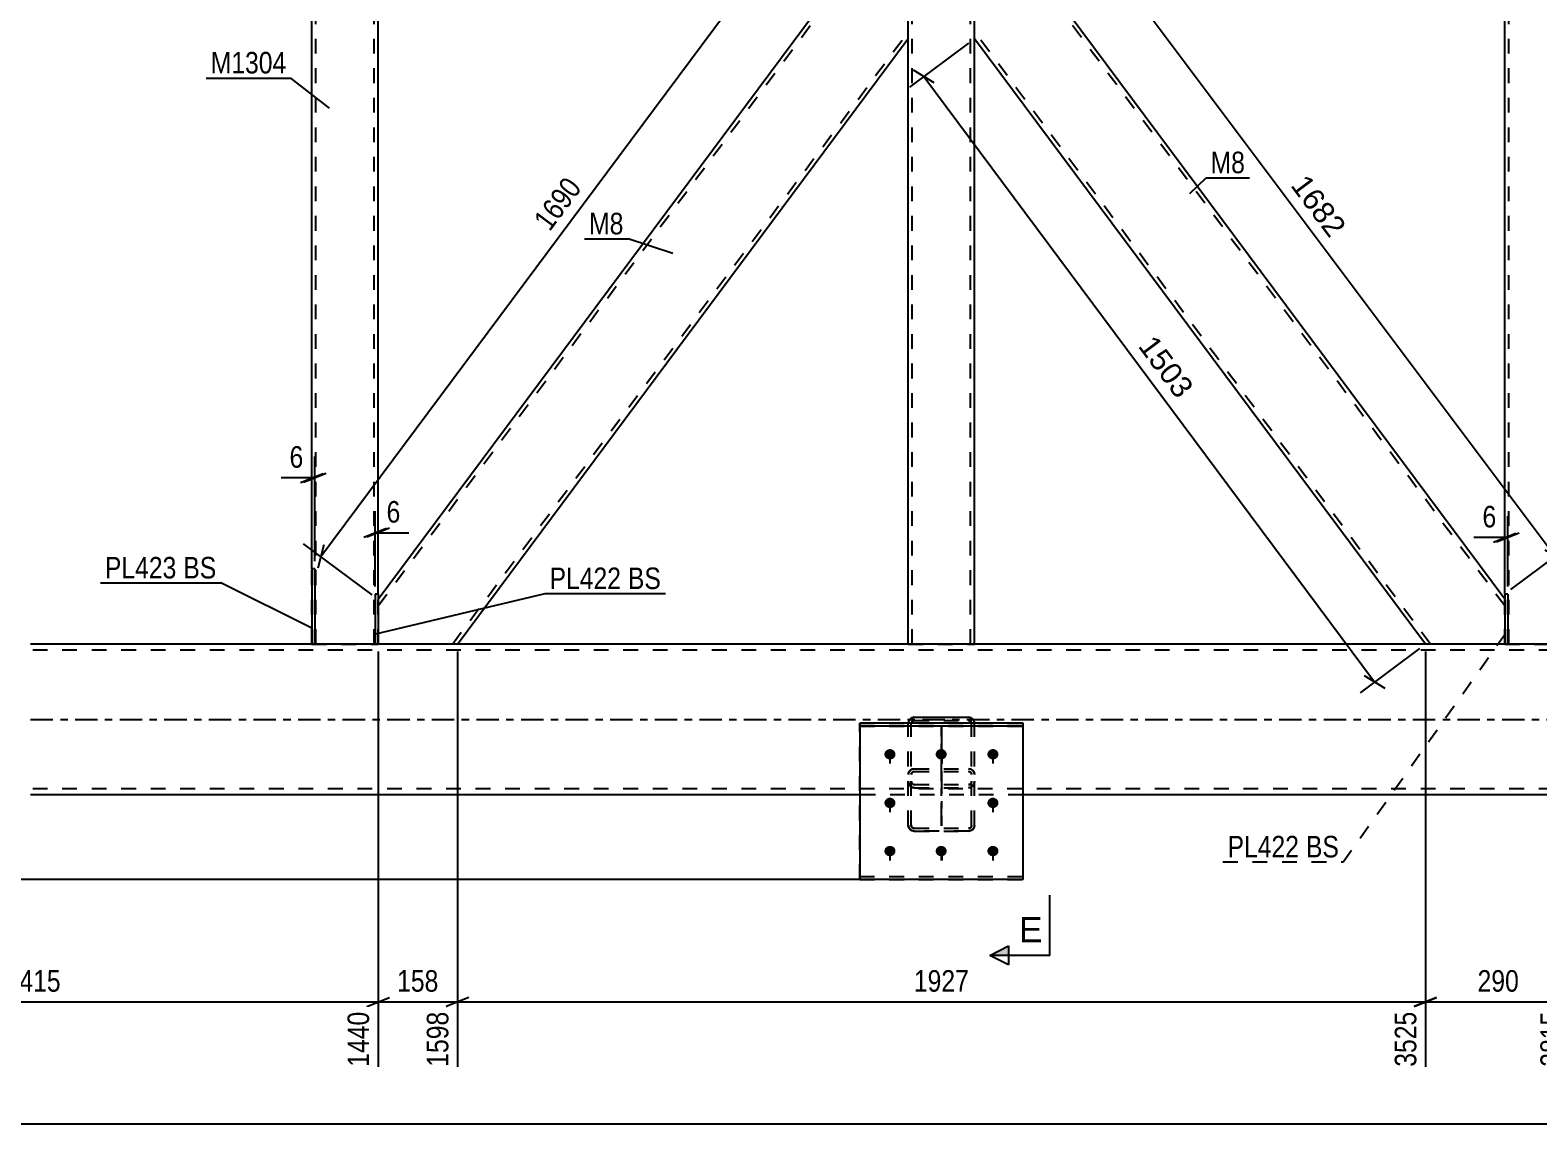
# Model space of a CAD drawing. Header units: millimetres. Extents: x -82 to 1107, y -634 to 207.
# Drawn here: x 45.4 to 245.5, y -266.4 to -121.2 of the extents above; entities that cross this region are included whole.
import ezdxf

# ---------------------------------------------------------------- set-up
doc = ezdxf.new("R2010")
doc.units = ezdxf.units.MM
doc.linetypes.add('DXK_LINE_DOT2', pattern=[3.9198, 1.9599, -1.9599])
doc.linetypes.add('DXK_LINE_DOT3', pattern=[5.9187, 2.979, -0.9799, 0.9799, -0.9799])
doc.styles.add('Arial', font='ARIAL.TTF', dxfattribs={"height": 0.2})
doc.styles.add('Arial Narrow', font='ARIALN.TTF', dxfattribs={"height": 0.2})

# ---------------------------------------------------------------- blocks, each defined once
blk = doc.blocks.new('Part-348435297-3847 - 3826')
at = {"color": 7, "linetype": 'DXK_LINE_DOT2'}
for p, q in [((91.57, -10), (82.77, -10)), ((82.77, -20), (82.77, -10)), ((83.3, -202.67), (83.3, -10)), ((91.03, -202.67), (91.03, -10)), ((91.57, -16.63), (91.57, -10)), ((82.77, -202.67), (82.77, -192.66)), ((91.57, -202.67), (91.57, -196.04)), ((82.77, -202.67), (91.57, -202.67))]:
    blk.add_line(p, q, dxfattribs=at)
at = {"color": 2, "linetype": 'Continuous'}
for p, q in [((91.57, -196.04), (91.57, -16.63)), ((82.77, -192.66), (82.77, -20))]:
    blk.add_line(p, q, dxfattribs=at)
blk = doc.blocks.new('Part-348435297-3867 - 3826')
at = {"color": 2, "linetype": 'Continuous'}
for p, q in [((91.57, -196.71), (158.85, -106.33)), ((161.94, -110.48), (158.85, -106.33)), ((161.94, -122.28), (161.94, -110.48)), ((102.09, -202.67), (161.94, -122.28)), ((100.76, -202.67), (91.57, -202.67)), ((102.06, -202.67), (100.76, -202.67))]:
    blk.add_line(p, q, dxfattribs=at)
at = {"color": 7, "linetype": 'DXK_LINE_DOT2'}
for p, q in [((91.57, -197.6), (159.19, -106.78)), ((101.43, -202.67), (161.94, -121.39)), ((91.57, -202.67), (91.57, -196.71)), ((91.57, -202.67), (91.57, -202.67)), ((91.57, -202.67), (91.57, -202.67)), ((102.09, -202.67), (102.06, -202.67)), ((102.09, -202.67), (102.06, -202.67))]:
    blk.add_line(p, q, dxfattribs=at)
blk = doc.blocks.new('Part-348435297-4125 - 3826')
at = {"color": 2, "linetype": 'Continuous'}
for p, q in [((83.17, -192.66), (82.77, -192.66)), ((82.77, -192.66), (82.77, -202.67)), ((83.17, -192.66), (83.17, -202.67)), ((83.17, -202.67), (82.77, -202.67))]:
    blk.add_line(p, q, dxfattribs=at)
blk = doc.blocks.new('Part-348435297-3977 - 3826')
at = {"color": 2, "linetype": 'Continuous'}
for p, q in [((173.81, -106.33), (170.74, -110.46)), ((241.1, -196.71), (173.81, -106.33)), ((170.74, -120.51), (170.74, -110.46)), ((170.74, -122.3), (170.74, -120.51)), ((230.57, -202.67), (170.74, -122.3)), ((241.1, -202.67), (230.61, -202.67))]:
    blk.add_line(p, q, dxfattribs=at)
at = {"color": 7, "linetype": 'DXK_LINE_DOT2'}
for p, q in [((241.1, -197.6), (173.48, -106.78)), ((170.74, -122.16), (170.74, -120.51)), ((170.74, -121.4), (170.74, -121.19)), ((231.24, -202.67), (170.74, -121.4)), ((241.1, -202.67), (241.1, -196.71)), ((230.57, -202.67), (230.61, -202.67)), ((230.61, -202.67), (230.57, -202.67))]:
    blk.add_line(p, q, dxfattribs=at)
blk = doc.blocks.new('Part-348435297-4045 - 3826')
at = {"color": 7, "linetype": 'DXK_LINE_DOT2'}
for p, q in [((161.94, -213.24), (161.95, -213.18)), ((161.94, -226.74), (161.94, -213.24)), ((162.37, -213.07), (162.34, -213.24)), ((162.34, -226.74), (162.34, -213.24)), ((162.45, -212.94), (162.37, -213.07)), ((162.58, -212.84), (162.45, -212.94)), ((162.74, -212.81), (162.58, -212.84)), ((162.74, -212.81), (169.94, -212.81)), ((170.09, -212.84), (169.94, -212.81)), ((170.22, -212.94), (170.09, -212.84)), ((170.31, -213.07), (170.22, -212.94)), ((170.34, -213.24), (170.31, -213.07)), ((170.34, -226.74), (170.34, -213.24)), ((170.73, -213.18), (170.74, -213.24)), ((170.74, -226.74), (170.74, -213.24)), ((162, -219.69), (161.94, -219.98)), ((162.17, -219.45), (162, -219.69)), ((162.43, -219.28), (162.17, -219.45)), ((162.34, -219.98), (162.37, -219.83)), ((162.37, -219.83), (162.45, -219.71)), ((162.74, -219.23), (162.43, -219.28)), ((162.45, -219.71), (162.58, -219.63)), ((162.58, -219.63), (162.74, -219.6)), ((162.74, -219.23), (169.94, -219.23)), ((162.74, -219.6), (169.94, -219.6)), ((170.24, -219.28), (169.94, -219.23)), ((169.94, -219.6), (170.09, -219.63)), ((170.09, -219.63), (170.22, -219.71)), ((170.22, -219.71), (170.31, -219.83)), ((170.5, -219.45), (170.24, -219.28)), ((170.31, -219.83), (170.34, -219.98)), ((170.68, -219.69), (170.5, -219.45)), ((170.74, -219.98), (170.68, -219.69)), ((162, -221.22), (161.94, -220.9)), ((162.34, -220.9), (162.37, -221.06)), ((162.37, -221.06), (162.45, -221.2)), ((162.74, -221.75), (162.43, -221.68)), ((162.45, -221.2), (162.58, -221.29)), ((162.58, -221.29), (162.74, -221.32)), ((162.74, -221.32), (169.94, -221.32)), ((162.74, -221.75), (169.94, -221.75)), ((169.94, -221.32), (170.09, -221.29)), ((170.24, -221.68), (169.94, -221.75)), ((170.09, -221.29), (170.22, -221.2)), ((170.22, -221.2), (170.31, -221.06)), ((170.31, -221.06), (170.34, -220.9)), ((170.74, -220.9), (170.68, -221.22)), ((161.94, -226.74), (162, -227.03)), ((162, -227.03), (162.17, -227.27)), ((162.17, -227.27), (162.43, -227.44)), ((162.37, -226.89), (162.34, -226.74)), ((162.45, -227.01), (162.37, -226.89)), ((162.43, -227.44), (162.74, -227.49)), ((162.58, -227.09), (162.45, -227.01)), ((162.74, -227.12), (162.58, -227.09)), ((162.74, -227.12), (169.94, -227.12)), ((162.74, -227.49), (169.94, -227.49)), ((170.09, -227.09), (169.94, -227.12)), ((169.94, -227.49), (170.24, -227.44)), ((170.22, -227.01), (170.09, -227.09)), ((170.31, -226.89), (170.22, -227.01)), ((170.24, -227.44), (170.5, -227.27)), ((170.34, -226.74), (170.31, -226.89)), ((170.5, -227.27), (170.68, -227.03)), ((170.68, -227.03), (170.74, -226.74))]:
    blk.add_line(p, q, dxfattribs=at)
at = {"color": 2, "linetype": 'Continuous'}
for p, q in [((161.95, -213.18), (162, -212.91)), ((162.43, -212.45), (162.74, -212.38)), ((162.74, -212.38), (169.94, -212.38)), ((169.94, -212.38), (170.24, -212.45)), ((170.68, -212.91), (170.73, -213.18))]:
    blk.add_line(p, q, dxfattribs=at)
at = {"color": 7, "linetype": 'DXK_LINE_DOT3'}
blk.add_line((166.34, -213.65), (166.34, -226.78), dxfattribs=at)
at = {"color": 2, "linetype": 'Continuous'}
for centre, start, end in [((162.77, -213.2), 114.3199, 159.2417), ((169.9, -213.2), 20.7583, 65.6801)]:
    blk.add_arc(centre, 0.827, start, end, dxfattribs=at)
at = {"color": 7, "linetype": 'DXK_LINE_DOT2'}
for centre, start, end in [((162.77, -220.93), 200.7583, 245.6801), ((169.9, -220.93), 294.3199, 339.2417)]:
    blk.add_arc(centre, 0.827, start, end, dxfattribs=at)
blk = doc.blocks.new('Part-348435297-3942 - 3826')
at = {"color": 7, "linetype": 'DXK_LINE_DOT2'}
for p, q in [((170.74, -10), (161.94, -10)), ((161.94, -10.81), (161.94, -10)), ((162.47, -202.67), (162.47, -10)), ((170.2, -202.67), (170.2, -10)), ((170.74, -10.81), (170.74, -10)), ((161.94, -122.28), (161.94, -90.38)), ((170.74, -122.3), (170.74, -90.37)), ((161.94, -202.67), (170.74, -202.67))]:
    blk.add_line(p, q, dxfattribs=at)
at = {"color": 2, "linetype": 'Continuous'}
for p, q in [((161.94, -90.38), (161.94, -10.81)), ((170.74, -90.37), (170.74, -10.81)), ((161.94, -202.67), (161.94, -122.28)), ((170.74, -202.67), (170.74, -122.3))]:
    blk.add_line(p, q, dxfattribs=at)
blk = doc.blocks.new('Part-348435297-3947 - 3826')
at = {"color": 7, "linetype": 'DXK_LINE_DOT2'}
for p, q in [((249.9, -10), (241.1, -10)), ((241.1, -16.62), (241.1, -10)), ((241.63, -202.67), (241.63, -10)), ((249.37, -202.67), (249.37, -10)), ((249.9, -16.63), (249.9, -10)), ((241.1, -202.67), (241.1, -196.04)), ((249.9, -202.67), (249.9, -196.04)), ((241.1, -202.67), (249.9, -202.67))]:
    blk.add_line(p, q, dxfattribs=at)
at = {"color": 2, "linetype": 'Continuous'}
for p, q in [((241.1, -196.04), (241.1, -16.62)), ((249.9, -196.04), (249.9, -16.63))]:
    blk.add_line(p, q, dxfattribs=at)
blk = doc.blocks.new('Part-348435297-4044 - 3826')
at = {"color": 7, "linetype": 'DXK_LINE_DOT2'}
for p, q in [((162, -212.91), (161.94, -213.24)), ((161.94, -226.74), (161.94, -213.24)), ((162.34, -213.24), (162.37, -213.07)), ((162.34, -226.74), (162.34, -213.24)), ((162.37, -213.07), (162.45, -212.94)), ((162.74, -212.39), (162.43, -212.45)), ((162.45, -212.94), (162.58, -212.84)), ((162.58, -212.84), (162.74, -212.81)), ((162.74, -212.39), (169.94, -212.39)), ((162.74, -212.81), (169.94, -212.81)), ((170.24, -212.45), (169.94, -212.39)), ((169.94, -212.81), (170.09, -212.84)), ((170.09, -212.84), (170.22, -212.94)), ((170.22, -212.94), (170.31, -213.07)), ((170.31, -213.07), (170.34, -213.24)), ((170.34, -226.74), (170.34, -213.24)), ((170.74, -213.24), (170.68, -212.91)), ((170.74, -226.74), (170.74, -213.24)), ((161.94, -219.98), (162, -219.69)), ((162, -219.69), (162.17, -219.45)), ((162.17, -219.45), (162.43, -219.28)), ((162.37, -219.83), (162.34, -219.98)), ((162.45, -219.71), (162.37, -219.83)), ((162.43, -219.28), (162.74, -219.23)), ((162.58, -219.63), (162.45, -219.71)), ((162.74, -219.6), (162.58, -219.63)), ((162.74, -219.23), (169.94, -219.23)), ((162.74, -219.6), (169.94, -219.6)), ((169.94, -219.23), (170.24, -219.28)), ((170.09, -219.63), (169.94, -219.6)), ((170.22, -219.71), (170.09, -219.63)), ((170.31, -219.83), (170.22, -219.71)), ((170.24, -219.28), (170.5, -219.45)), ((170.34, -219.98), (170.31, -219.83)), ((170.5, -219.45), (170.68, -219.69)), ((170.68, -219.69), (170.74, -219.98)), ((161.94, -220.9), (162, -221.22)), ((162.37, -221.06), (162.34, -220.9)), ((162.45, -221.2), (162.37, -221.06)), ((162.43, -221.69), (162.74, -221.75)), ((162.58, -221.29), (162.45, -221.2)), ((162.74, -221.32), (162.58, -221.29)), ((162.74, -221.32), (169.94, -221.32)), ((162.74, -221.75), (169.94, -221.75)), ((170.09, -221.29), (169.94, -221.32)), ((169.94, -221.75), (170.24, -221.69)), ((170.22, -221.2), (170.09, -221.29)), ((170.31, -221.06), (170.22, -221.2)), ((170.34, -220.9), (170.31, -221.06)), ((170.68, -221.22), (170.74, -220.9)), ((162, -227.03), (161.94, -226.74)), ((162.17, -227.27), (162, -227.03)), ((162.43, -227.44), (162.17, -227.27)), ((162.34, -226.74), (162.37, -226.89)), ((162.37, -226.89), (162.45, -227.01)), ((162.74, -227.5), (162.43, -227.44)), ((162.45, -227.01), (162.58, -227.09)), ((162.58, -227.09), (162.74, -227.12)), ((162.74, -227.12), (169.94, -227.12)), ((169.94, -227.5), (162.74, -227.5)), ((169.94, -227.12), (170.09, -227.09)), ((170.24, -227.44), (169.94, -227.5)), ((170.09, -227.09), (170.22, -227.01)), ((170.22, -227.01), (170.31, -226.89)), ((170.5, -227.27), (170.24, -227.44)), ((170.31, -226.89), (170.34, -226.74)), ((170.68, -227.03), (170.5, -227.27)), ((170.74, -226.74), (170.68, -227.03))]:
    blk.add_line(p, q, dxfattribs=at)
at = {"color": 7, "linetype": 'DXK_LINE_DOT3'}
blk.add_line((166.34, -226.78), (166.34, -213.65), dxfattribs=at)
at = {"color": 7, "linetype": 'DXK_LINE_DOT2'}
for centre, start, end in [((162.77, -213.2), 114.32, 159.2417), ((169.9, -213.2), 20.7583, 65.68), ((162.77, -220.93), 200.7583, 245.68), ((169.9, -220.93), 294.32, 339.2417)]:
    blk.add_arc(centre, 0.827, start, end, dxfattribs=at)
blk = doc.blocks.new('Part-348435297-4048 - 3826')
at = {"color": 7, "linetype": 'DXK_LINE_DOT2'}
for p, q in [((155.5, -233.91), (155.5, -213.18)), ((155.5, -213.18), (177.17, -213.18)), ((155.5, -213.55), (177.17, -213.55)), ((177.17, -233.91), (177.17, -213.18)), ((155.5, -233.54), (177.17, -233.54)), ((155.5, -233.91), (177.17, -233.91))]:
    blk.add_line(p, q, dxfattribs=at)
blk = doc.blocks.new('Part-348435297-4049 - 3826')
at = {"color": 2, "linetype": 'Continuous'}
for p, q in [((177.17, -213.18), (155.5, -213.18)), ((155.5, -213.18), (155.5, -233.9)), ((155.5, -213.54), (177.17, -213.54)), ((177.17, -233.9), (177.17, -213.18)), ((155.5, -233.9), (177.17, -233.9))]:
    blk.add_line(p, q, dxfattribs=at)
at = {"color": 7, "linetype": 'DXK_LINE_DOT2'}
blk.add_line((155.5, -233.54), (177.17, -233.54), dxfattribs=at)
blk = doc.blocks.new('Part-348435297-4081 - 3826')
at = {"color": 2, "linetype": 'Continuous'}
for p, q in [((82.77, -202.67), (45.43, -202.67)), ((91.17, -202.67), (83.17, -202.67)), ((230.61, -202.67), (102.06, -202.67)), ((249.5, -202.67), (241.5, -202.67)), ((155.5, -222.67), (45.43, -222.67)), ((393.01, -222.67), (177.17, -222.67))]:
    blk.add_line(p, q, dxfattribs=at)
at = {"color": 7, "linetype": 'DXK_LINE_DOT2'}
for p, q in [((968.83, -203.47), (45.43, -203.47)), ((83.17, -202.67), (82.77, -202.67)), ((102.06, -202.67), (91.17, -202.67)), ((241.5, -202.67), (230.61, -202.67)), ((968.83, -221.87), (45.43, -221.87)), ((177.17, -222.67), (155.5, -222.67))]:
    blk.add_line(p, q, dxfattribs=at)
at = {"color": 7, "linetype": 'DXK_LINE_DOT3'}
blk.add_line((45.43, -212.67), (968.83, -212.67), dxfattribs=at)
blk = doc.blocks.new('Part-348435297-4120 - 3826')
at = {"color": 7, "linetype": 'DXK_LINE_DOT2'}
for p, q in [((82.77, -202.67), (82.77, -192.66)), ((83.17, -192.66), (82.77, -192.66)), ((83.17, -202.67), (83.17, -192.66)), ((83.17, -202.67), (82.77, -202.67))]:
    blk.add_line(p, q, dxfattribs=at)
blk = doc.blocks.new('Part-348435297-4130 - 3826')
at = {"color": 2, "linetype": 'Continuous'}
for p, q in [((91.57, -196.04), (91.17, -196.04)), ((91.17, -196.04), (91.17, -202.67)), ((91.57, -196.04), (91.57, -202.67)), ((91.57, -202.67), (91.17, -202.67))]:
    blk.add_line(p, q, dxfattribs=at)
blk = doc.blocks.new('Part-348435297-4135 - 3826')
at = {"color": 7, "linetype": 'DXK_LINE_DOT2'}
for p, q in [((91.17, -202.67), (91.17, -196.04)), ((91.57, -196.04), (91.17, -196.04)), ((91.57, -202.67), (91.57, -196.04)), ((91.57, -202.67), (91.17, -202.67))]:
    blk.add_line(p, q, dxfattribs=at)
blk = doc.blocks.new('Bolt-348435297-4184 - 3826')
at = {"color": 1, "linetype": 'DXK_LINE_DOT2'}
for p, q in [((159.5, -216.64), (159.5, -218.54)), ((166.37, -216.64), (166.37, -218.54)), ((173.17, -216.64), (173.17, -218.54)), ((159.5, -223.1), (159.5, -224.99)), ((173.17, -223.1), (173.17, -224.99)), ((159.5, -229.49), (159.5, -231.38)), ((166.37, -229.49), (166.37, -231.38)), ((173.17, -229.49), (173.17, -231.38))]:
    blk.add_line(p, q, dxfattribs=at)
blk = doc.blocks.new('Bolt-348435297-4185 - 3826')
at = {"linetype": 'Continuous'}
for points in [[(159.5, -216.61), (159.66, -216.63), (159.8, -216.67), (159.94, -216.75), (160.05, -216.84), (160.14, -216.96), (160.2, -217.09), (160.23, -217.23), (160.23, -217.38), (160.2, -217.52), (160.14, -217.65), (160.05, -217.76), (159.94, -217.86), (159.8, -217.93), (159.66, -217.98), (159.5, -217.99), (159.35, -217.98), (159.21, -217.93), (159.07, -217.86), (158.96, -217.76), (158.87, -217.65), (158.81, -217.52), (158.77, -217.38), (158.77, -217.23), (158.81, -217.09), (158.87, -216.96), (158.96, -216.84), (159.07, -216.75), (159.21, -216.67), (159.35, -216.63)], [(166.3, -216.61), (166.46, -216.63), (166.6, -216.67), (166.74, -216.75), (166.85, -216.84), (166.94, -216.96), (167, -217.09), (167.03, -217.23), (167.03, -217.38), (167, -217.52), (166.94, -217.65), (166.85, -217.76), (166.74, -217.86), (166.6, -217.93), (166.46, -217.98), (166.3, -217.99), (166.15, -217.98), (166.01, -217.93), (165.87, -217.86), (165.76, -217.76), (165.67, -217.65), (165.61, -217.52), (165.57, -217.38), (165.57, -217.23), (165.61, -217.09), (165.67, -216.96), (165.76, -216.84), (165.87, -216.75), (166.01, -216.67), (166.15, -216.63)], [(173.17, -216.61), (173.32, -216.63), (173.47, -216.67), (173.6, -216.75), (173.72, -216.84), (173.81, -216.96), (173.87, -217.09), (173.9, -217.23), (173.9, -217.38), (173.87, -217.52), (173.81, -217.65), (173.72, -217.76), (173.6, -217.86), (173.47, -217.93), (173.32, -217.98), (173.17, -217.99), (173.02, -217.98), (172.87, -217.93), (172.74, -217.86), (172.63, -217.76), (172.54, -217.65), (172.47, -217.52), (172.44, -217.38), (172.44, -217.23), (172.47, -217.09), (172.54, -216.96), (172.63, -216.84), (172.74, -216.75), (172.87, -216.67), (173.02, -216.63)], [(159.5, -223.07), (159.66, -223.08), (159.8, -223.13), (159.94, -223.2), (160.05, -223.3), (160.14, -223.41), (160.2, -223.54), (160.23, -223.68), (160.23, -223.83), (160.2, -223.97), (160.14, -224.1), (160.05, -224.22), (159.94, -224.31), (159.8, -224.39), (159.66, -224.43), (159.5, -224.45), (159.35, -224.43), (159.21, -224.39), (159.07, -224.31), (158.96, -224.22), (158.87, -224.1), (158.81, -223.97), (158.77, -223.83), (158.77, -223.68), (158.81, -223.54), (158.87, -223.41), (158.96, -223.3), (159.07, -223.2), (159.21, -223.13), (159.35, -223.08)], [(173.17, -223.07), (173.32, -223.08), (173.47, -223.13), (173.6, -223.2), (173.72, -223.3), (173.81, -223.41), (173.87, -223.54), (173.9, -223.68), (173.9, -223.83), (173.87, -223.97), (173.81, -224.1), (173.72, -224.22), (173.6, -224.31), (173.47, -224.39), (173.32, -224.43), (173.17, -224.45), (173.02, -224.43), (172.87, -224.39), (172.74, -224.31), (172.63, -224.22), (172.54, -224.1), (172.47, -223.97), (172.44, -223.83), (172.44, -223.68), (172.47, -223.54), (172.54, -223.41), (172.63, -223.3), (172.74, -223.2), (172.87, -223.13), (173.02, -223.08)], [(159.5, -229.46), (159.66, -229.47), (159.8, -229.52), (159.94, -229.59), (160.05, -229.69), (160.14, -229.8), (160.2, -229.93), (160.23, -230.07), (160.23, -230.22), (160.2, -230.36), (160.14, -230.49), (160.05, -230.61), (159.94, -230.7), (159.8, -230.78), (159.66, -230.82), (159.5, -230.84), (159.35, -230.82), (159.21, -230.78), (159.07, -230.7), (158.96, -230.61), (158.87, -230.49), (158.81, -230.36), (158.77, -230.22), (158.77, -230.07), (158.81, -229.93), (158.87, -229.8), (158.96, -229.69), (159.07, -229.59), (159.21, -229.52), (159.35, -229.47)], [(166.3, -229.46), (166.46, -229.47), (166.6, -229.52), (166.74, -229.59), (166.85, -229.69), (166.94, -229.8), (167, -229.93), (167.03, -230.07), (167.03, -230.22), (167, -230.36), (166.94, -230.49), (166.85, -230.61), (166.74, -230.7), (166.6, -230.78), (166.46, -230.82), (166.3, -230.84), (166.15, -230.82), (166.01, -230.78), (165.87, -230.7), (165.76, -230.61), (165.67, -230.49), (165.61, -230.36), (165.57, -230.22), (165.57, -230.07), (165.61, -229.93), (165.67, -229.8), (165.76, -229.69), (165.87, -229.59), (166.01, -229.52), (166.15, -229.47)], [(173.17, -229.46), (173.32, -229.47), (173.47, -229.52), (173.6, -229.59), (173.72, -229.69), (173.81, -229.8), (173.87, -229.93), (173.9, -230.07), (173.9, -230.22), (173.87, -230.36), (173.81, -230.49), (173.72, -230.61), (173.6, -230.7), (173.47, -230.78), (173.32, -230.82), (173.17, -230.84), (173.02, -230.82), (172.87, -230.78), (172.74, -230.7), (172.63, -230.61), (172.54, -230.49), (172.47, -230.36), (172.44, -230.22), (172.44, -230.07), (172.47, -229.93), (172.54, -229.8), (172.63, -229.69), (172.74, -229.59), (172.87, -229.52), (173.02, -229.47)]]:
    blk.add_hatch(color=1, dxfattribs=at).paths.add_polyline_path(points)
at = {"color": 1, "linetype": 'Continuous'}
for p, q in [((159.5, -216.64), (159.5, -218.53)), ((166.3, -216.64), (166.3, -218.53)), ((173.17, -216.64), (173.17, -218.53)), ((159.5, -223.09), (159.5, -224.99)), ((173.17, -223.09), (173.17, -224.99)), ((159.5, -229.48), (159.5, -231.38)), ((166.3, -229.48), (166.3, -231.38)), ((173.17, -229.48), (173.17, -231.38))]:
    blk.add_line(p, q, dxfattribs=at)
blk = doc.blocks.new('Part-348435297-4265 - 3826')
at = {"color": 2, "linetype": 'Continuous'}
for p, q in [((241.5, -196.04), (241.1, -196.04)), ((241.1, -196.04), (241.1, -202.67)), ((241.5, -196.04), (241.5, -202.67)), ((241.5, -202.67), (241.1, -202.67))]:
    blk.add_line(p, q, dxfattribs=at)
blk = doc.blocks.new('Part-348435297-4268 - 3826')
at = {"color": 7, "linetype": 'DXK_LINE_DOT2'}
for p, q in [((241.1, -202.67), (241.1, -196.04)), ((241.5, -196.04), (241.1, -196.04)), ((241.5, -202.67), (241.5, -196.04)), ((241.5, -202.67), (241.1, -202.67))]:
    blk.add_line(p, q, dxfattribs=at)
blk = doc.blocks.new('StraightDimension-348435297-8934 - 3826')
at = {"color": 7, "linetype": 'Continuous'}
for p, q in [((91.57, -203.67), (91.57, -258.78)), ((102.09, -203.67), (102.09, -258.78)), ((90.07, -250.77), (93.07, -249.57)), ((103.59, -249.57), (100.59, -250.77)), ((91.57, -250.17), (102.09, -250.17))]:
    blk.add_line(p, q, dxfattribs=at)
at = {"color": 0}
blk.add_wipeout([(100.17, -249.42), (100.17, -245.22), (93.49, -245.22), (93.49, -249.42)], dxfattribs=at)
at = {"color": 0, "linetype": 'Continuous'}
blk.add_wipeout([(101.49, -250.87), (97.29, -250.87), (97.29, -259.38), (101.49, -259.38)], dxfattribs=at)
at = {"color": 3, "style": 'Arial Narrow'}
blk.add_text('158', height=2.863, dxfattribs=at).set_placement((94.09, -248.82))
at = {"color": 3, "linetype": 'Continuous', "style": 'Arial Narrow'}
blk.add_text('1598', height=2.863, rotation=90.0002, dxfattribs=at).set_placement((100.89, -258.78))
blk = doc.blocks.new('StraightDimension-348435297-15443 - 3826')
at = {"color": 7, "linetype": 'Continuous'}
for p, q in [((91.17, -195.04), (91.17, -185.04)), ((91.57, -195.04), (91.57, -185.04)), ((89.67, -188.49), (92.67, -187.29)), ((93.07, -187.29), (90.07, -188.49)), ((91.17, -187.89), (91.57, -187.89))]:
    blk.add_line(p, q, dxfattribs=at)
at = {"color": 0}
blk.add_wipeout([(95.12, -187.14), (95.12, -182.94), (92.09, -182.94), (92.09, -187.14)], dxfattribs=at)
at = {"color": 7, "linetype": 'Continuous'}
blk.add_line((91.57, -187.89), (95.64, -187.89), dxfattribs=at)
blk.add_line((91.57, -187.89), (95.64, -187.89), dxfattribs=at)
at = {"color": 3, "style": 'Arial Narrow'}
blk.add_text('6', height=2.86, dxfattribs=at).set_placement((92.69, -186.54))
blk = doc.blocks.new('StraightDimension-348435297-8933 - 3826')
at = {"color": 7, "linetype": 'Continuous'}
for p, q in [((102.09, -203.67), (102.09, -258.78)), ((230.57, -203.67), (230.57, -258.78)), ((103.59, -249.57), (100.59, -250.77)), ((229.07, -250.77), (232.07, -249.57)), ((102.09, -250.17), (230.57, -250.17))]:
    blk.add_line(p, q, dxfattribs=at)
at = {"color": 0}
blk.add_wipeout([(170.59, -249.42), (170.59, -245.22), (162.08, -245.22), (162.08, -249.42)], dxfattribs=at)
at = {"color": 0, "linetype": 'Continuous'}
blk.add_wipeout([(229.97, -250.87), (225.77, -250.87), (225.77, -259.38), (229.97, -259.38)], dxfattribs=at)
at = {"color": 3, "style": 'Arial Narrow'}
blk.add_text('1927', height=2.863, dxfattribs=at).set_placement((162.68, -248.82))
at = {"color": 3, "linetype": 'Continuous', "style": 'Arial Narrow'}
blk.add_text('3525', height=2.863, rotation=90.0002, dxfattribs=at).set_placement((229.37, -258.78))
blk = doc.blocks.new('StraightDimension-348435297-5462 - 3826')
at = {"color": 7, "linetype": 'Continuous'}
blk.add_line((0, -266.36), (1037.17, -266.36), dxfattribs=at)
blk = doc.blocks.new('StraightDimension-348435297-8932 - 3826')
at = {"color": 7, "linetype": 'Continuous'}
for p, q in [((230.57, -203.67), (230.57, -258.78)), ((249.9, -203.67), (249.9, -258.78)), ((232.07, -249.57), (229.07, -250.77)), ((248.4, -250.77), (251.4, -249.57)), ((230.57, -250.17), (249.9, -250.17))]:
    blk.add_line(p, q, dxfattribs=at)
at = {"color": 0}
blk.add_wipeout([(243.58, -249.42), (243.58, -245.22), (236.9, -245.22), (236.9, -249.42)], dxfattribs=at)
at = {"color": 0, "linetype": 'Continuous'}
blk.add_wipeout([(249.3, -250.87), (245.1, -250.87), (245.1, -259.38), (249.3, -259.38)], dxfattribs=at)
at = {"color": 3, "style": 'Arial Narrow'}
blk.add_text('290', height=2.863, dxfattribs=at).set_placement((237.5, -248.82))
at = {"color": 3, "linetype": 'Continuous', "style": 'Arial Narrow'}
blk.add_text('3815', height=2.863, rotation=90.0002, dxfattribs=at).set_placement((248.7, -258.78))
blk = doc.blocks.new('StraightDimension-348435297-8935 - 3826')
at = {"color": 7, "linetype": 'Continuous'}
for p, q in [((91.57, -203.67), (91.57, -258.78)), ((0, -231.67), (0, -255.13)), ((1.5, -249.57), (-1.5, -250.77)), ((90.07, -250.77), (93.07, -249.57)), ((0, -250.17), (91.57, -250.17))]:
    blk.add_line(p, q, dxfattribs=at)
at = {"color": 0}
blk.add_wipeout([(50.04, -249.42), (50.04, -245.22), (41.53, -245.22), (41.53, -249.42)], dxfattribs=at)
at = {"color": 0, "linetype": 'Continuous'}
for points in [[(-0.6, -250.87), (-4.8, -250.87), (-4.8, -255.73), (-0.6, -255.73)], [(90.97, -250.87), (86.77, -250.87), (86.77, -259.38), (90.97, -259.38)]]:
    blk.add_wipeout(points, dxfattribs=at)
at = {"color": 3, "style": 'Arial Narrow'}
blk.add_text('1415', height=2.863, dxfattribs=at).set_placement((42.13, -248.82))
at = {"color": 3, "linetype": 'Continuous', "style": 'Arial Narrow'}
for s, p in [('25', (-1.2, -255.13)), ('1440', (90.37, -258.78))]:
    blk.add_text(s, height=2.863, rotation=90.0002, dxfattribs=at).set_placement(p)
blk = doc.blocks.new('StraightDimension-348435297-12097 - 3826')
at = {"color": 7, "linetype": 'Continuous'}
for p, q in [((169.94, -122.89), (162.08, -128.75)), ((165.38, -128.16), (162.62, -126.47)), ((164, -127.31), (223.84, -207.68)), ((229.77, -203.26), (221.91, -209.12)), ((222.46, -206.84), (225.21, -208.53))]:
    blk.add_line(p, q, dxfattribs=at)
at = {"color": 0}
blk.add_wipeout([(197.53, -171.1), (200.9, -168.59), (194.87, -160.49), (191.51, -163)], dxfattribs=at)
at = {"color": 3, "style": 'Arial'}
blk.add_text('1503', height=2.865, rotation=-53.3309, dxfattribs=at).set_placement((192.35, -163.12))
blk = doc.blocks.new('StraightDimension-348435297-12121 - 3826')
at = {"color": 7, "linetype": 'Continuous'}
for p, q in [((174.61, -105.73), (182.81, -99.59)), ((181.91, -102.14), (179.15, -100.46)), ((180.53, -101.3), (247.81, -191.01)), ((241.9, -195.44), (250.09, -189.3)), ((246.43, -190.17), (249.19, -191.85))]:
    blk.add_line(p, q, dxfattribs=at)
at = {"color": 0}
blk.add_wipeout([(217.8, -149.74), (221.16, -147.22), (215.1, -139.14), (211.74, -141.66)], dxfattribs=at)
at = {"color": 3, "style": 'Arial'}
blk.add_text('1682', height=2.865, rotation=-53.1304, dxfattribs=at).set_placement((212.58, -141.78))
blk = doc.blocks.new('StraightDimension-348435297-12135 - 3826')
at = {"color": 7, "linetype": 'Continuous'}
blk.add_line((165.34, -233.91), (-41.55, -233.91), dxfattribs=at)
blk = doc.blocks.new('StraightDimension-348435297-15410 - 3826')
at = {"color": 7, "linetype": 'Continuous'}
for p, q in [((158.05, -105.74), (148.96, -98.97)), ((150.83, -102.23), (151.66, -99.11)), ((83.96, -191.05), (151.25, -100.67)), ((90.76, -196.11), (81.68, -189.35)), ((84.38, -189.49), (83.55, -192.61))]:
    blk.add_line(p, q, dxfattribs=at)
at = {"color": 0}
blk.add_wipeout([(119.55, -142), (116.18, -139.49), (111.09, -146.32), (114.46, -148.83)], dxfattribs=at)
at = {"color": 3, "style": 'Arial Narrow'}
blk.add_text('1690', height=2.863, rotation=53.3309, dxfattribs=at).set_placement((114.34, -147.99))
blk = doc.blocks.new('StraightDimension-348435297-15430 - 3826')
at = {"color": 7, "linetype": 'Continuous'}
for p, q in [((82.77, -191.66), (82.77, -177.76)), ((83.17, -191.66), (83.17, -177.76)), ((81.27, -181.21), (84.27, -180.01)), ((84.67, -180.01), (81.67, -181.21)), ((82.77, -180.61), (83.17, -180.61))]:
    blk.add_line(p, q, dxfattribs=at)
at = {"color": 0}
blk.add_wipeout([(82.24, -179.86), (82.24, -175.66), (79.21, -175.66), (79.21, -179.86)], dxfattribs=at)
at = {"color": 7, "linetype": 'Continuous'}
blk.add_line((82.77, -180.61), (78.69, -180.61), dxfattribs=at)
blk.add_line((82.77, -180.61), (78.69, -180.61), dxfattribs=at)
at = {"color": 3, "style": 'Arial Narrow'}
blk.add_text('6', height=2.86, dxfattribs=at).set_placement((79.81, -179.26))
blk = doc.blocks.new('StraightDimension-348435297-15494 - 3826')
at = {"color": 7, "linetype": 'Continuous'}
for p, q in [((241.1, -195.04), (241.1, -185.68)), ((241.5, -195.04), (241.5, -185.68)), ((239.6, -189.13), (242.6, -187.93)), ((243, -187.93), (240, -189.13)), ((241.1, -188.53), (241.5, -188.53))]:
    blk.add_line(p, q, dxfattribs=at)
at = {"color": 0}
blk.add_wipeout([(240.57, -187.78), (240.57, -183.58), (237.55, -183.58), (237.55, -187.78)], dxfattribs=at)
at = {"color": 7, "linetype": 'Continuous'}
blk.add_line((241.1, -188.53), (237.02, -188.53), dxfattribs=at)
blk.add_line((241.1, -188.53), (237.02, -188.53), dxfattribs=at)
at = {"color": 3, "style": 'Arial Narrow'}
blk.add_text('6', height=2.86, dxfattribs=at).set_placement((238.15, -187.18))
blk = doc.blocks.new('Mark-348435297-3843 - 3826')
at = {"color": 0}
blk.add_wipeout([(79.4, -126.92), (79.4, -123.92), (69.35, -123.92), (69.35, -126.92)], dxfattribs=at)
blk.add_wipeout([(79.4, -126.92), (79.4, -123.92), (69.35, -123.92), (69.35, -126.92)], dxfattribs=at)
at = {"color": 30, "linetype": 'Continuous'}
for p in [(68.75, -127.52), (85.1, -131.52)]:
    blk.add_line(p, (80, -127.52), dxfattribs=at)
at = {"color": 3, "style": 'Arial Narrow'}
blk.add_text('M1304', height=2.863, dxfattribs=at).set_placement((69.35, -126.92))
blk = doc.blocks.new('Mark-348435297-3973 - 3826')
at = {"color": 0}
blk.add_wipeout([(206.63, -140.16), (206.63, -137.16), (202.06, -137.16), (202.06, -140.16)], dxfattribs=at)
blk.add_wipeout([(206.63, -140.16), (206.63, -137.16), (202.06, -137.16), (202.06, -140.16)], dxfattribs=at)
at = {"color": 30, "linetype": 'Continuous'}
for p, q in [((199.3, -142.84), (201.46, -140.76)), ((201.46, -140.76), (207.23, -140.76))]:
    blk.add_line(p, q, dxfattribs=at)
at = {"color": 3, "style": 'Arial Narrow'}
blk.add_text('M8', height=2.863, dxfattribs=at).set_placement((202.06, -140.16))
blk = doc.blocks.new('MarkSet-348435297-5631 - 3826')
at = {"color": 0}
blk.add_wipeout([(64.81, -193.96), (64.81, -190.96), (55.3, -190.96), (55.3, -193.96)], dxfattribs=at)
blk.add_wipeout([(64.81, -193.96), (64.81, -190.96), (55.3, -190.96), (55.3, -193.96)], dxfattribs=at)
at = {"color": 3, "style": 'Arial Narrow'}
blk.add_text('PL423', height=2.863, dxfattribs=at).set_placement((55.3, -193.96))
at = {"color": 0}
blk.add_wipeout([(70.09, -193.96), (70.09, -190.96), (65.71, -190.96), (65.71, -193.96)], dxfattribs=at)
blk.add_wipeout([(70.09, -193.96), (70.09, -190.96), (65.71, -190.96), (65.71, -193.96)], dxfattribs=at)
at = {"color": 30, "linetype": 'Continuous'}
for p in [(54.7, -194.56), (82.87, -200.62)]:
    blk.add_line(p, (70.69, -194.56), dxfattribs=at)
at = {"color": 3, "style": 'Arial Narrow'}
blk.add_text('BS', height=2.863, dxfattribs=at).set_placement((65.71, -193.96))
blk = doc.blocks.new('MarkSet-348435297-5637 - 3826')
at = {"color": 0}
blk.add_wipeout([(123.82, -195.37), (123.82, -192.37), (114.32, -192.37), (114.32, -195.37)], dxfattribs=at)
blk.add_wipeout([(123.82, -195.37), (123.82, -192.37), (114.32, -192.37), (114.32, -195.37)], dxfattribs=at)
at = {"color": 30, "linetype": 'Continuous'}
blk.add_line((91.27, -201.31), (113.72, -195.97), dxfattribs=at)
at = {"color": 3, "style": 'Arial Narrow'}
blk.add_text('PL422', height=2.863, dxfattribs=at).set_placement((114.32, -195.37))
at = {"color": 0}
blk.add_wipeout([(129.1, -195.37), (129.1, -192.37), (124.72, -192.37), (124.72, -195.37)], dxfattribs=at)
blk.add_wipeout([(129.1, -195.37), (129.1, -192.37), (124.72, -192.37), (124.72, -195.37)], dxfattribs=at)
at = {"color": 30, "linetype": 'Continuous'}
blk.add_line((113.72, -195.97), (129.7, -195.97), dxfattribs=at)
at = {"color": 3, "style": 'Arial Narrow'}
blk.add_text('BS', height=2.863, dxfattribs=at).set_placement((124.72, -195.37))
blk = doc.blocks.new('MarkSet-348435297-11166 - 3826')
at = {"color": 0}
blk.add_wipeout([(213.82, -230.99), (213.82, -227.99), (204.31, -227.99), (204.31, -230.99)], dxfattribs=at)
blk.add_wipeout([(213.82, -230.99), (213.82, -227.99), (204.31, -227.99), (204.31, -230.99)], dxfattribs=at)
at = {"color": 3, "style": 'Arial Narrow'}
blk.add_text('PL422', height=2.863, dxfattribs=at).set_placement((204.31, -230.99))
at = {"color": 0}
blk.add_wipeout([(219.1, -230.99), (219.1, -227.99), (214.72, -227.99), (214.72, -230.99)], dxfattribs=at)
blk.add_wipeout([(219.1, -230.99), (219.1, -227.99), (214.72, -227.99), (214.72, -230.99)], dxfattribs=at)
at = {"color": 30, "linetype": 'DXK_LINE_DOT2'}
for p in [(241.2, -201.32), (203.71, -231.59)]:
    blk.add_line(p, (219.7, -231.59), dxfattribs=at)
at = {"color": 3, "style": 'Arial Narrow'}
blk.add_text('BS', height=2.863, dxfattribs=at).set_placement((214.72, -230.99))
blk = doc.blocks.new('Mark-348435297-11267 - 3826')
at = {"color": 0}
blk.add_wipeout([(124.14, -148.28), (124.14, -145.28), (119.57, -145.28), (119.57, -148.28)], dxfattribs=at)
blk.add_wipeout([(124.14, -148.28), (124.14, -145.28), (119.57, -145.28), (119.57, -148.28)], dxfattribs=at)
at = {"color": 30, "linetype": 'Continuous'}
for p in [(118.97, -148.88), (130.7, -150.8)]:
    blk.add_line(p, (124.74, -148.88), dxfattribs=at)
at = {"color": 3, "style": 'Arial Narrow'}
blk.add_text('M8', height=2.863, dxfattribs=at).set_placement((119.57, -148.28))
blk = doc.blocks.new('SectionMark-348435297-12746 - 3826')
at = {"linetype": 'Continuous'}
for points in [[(175.24, 60.69), (175.24, 59.44), (172.74, 60.69)], [(175.24, -242.75), (175.24, -244), (172.74, -244)]]:
    blk.add_hatch(color=6, dxfattribs=at).paths.add_polyline_path(points)
at = {"color": 6, "linetype": 'Continuous'}
for p, q in [((172.74, 60.69), (175.24, 61.94)), ((180.74, 60.69), (172.74, 60.69)), ((172.74, 60.69), (175.24, 59.44)), ((175.24, 59.44), (175.24, 61.94)), ((172.74, -244), (175.24, -242.75)), ((180.74, -244), (172.74, -244)), ((175.24, -245.25), (172.74, -244)), ((175.24, -242.75), (175.24, -245.25))]:
    blk.add_line(p, q, dxfattribs=at)
at = {"color": 0, "linetype": 'Continuous'}
for points in [[(179.74, 55.44), (179.74, 58.94), (176.63, 58.94), (176.63, 55.44)], [(179.74, -242.25), (179.74, -238.75), (176.63, -238.75), (176.63, -242.25)]]:
    blk.add_wipeout(points, dxfattribs=at)
at = {"color": 6, "linetype": 'Continuous'}
for p, q in [((180.74, 60.69), (180.74, 52.69)), ((180.74, -244), (180.74, -236))]:
    blk.add_line(p, q, dxfattribs=at)
at = {"color": 3, "linetype": 'Continuous', "style": 'Arial'}
for p in [(176.63, 55.44), (176.63, -242.25)]:
    blk.add_text('E', height=3.34, dxfattribs=at).set_placement(p)

msp = doc.modelspace()

# ---------------------------------------------------------------- block references
for name in ['Part-348435297-3847 - 3826', 'Part-348435297-3942 - 3826', 'Part-348435297-3947 - 3826', 'Part-348435297-3867 - 3826', 'Part-348435297-3977 - 3826', 'Part-348435297-4125 - 3826', 'Part-348435297-4120 - 3826', 'Part-348435297-4130 - 3826', 'Part-348435297-4135 - 3826', 'Part-348435297-4265 - 3826', 'Part-348435297-4268 - 3826', 'Part-348435297-4081 - 3826', 'Part-348435297-4048 - 3826', 'Part-348435297-4049 - 3826', 'Part-348435297-4045 - 3826', 'Part-348435297-4044 - 3826', 'Bolt-348435297-4185 - 3826', 'Bolt-348435297-4184 - 3826']:
    msp.add_blockref(name, (0, 0))

# ---------------------------------------------------------------- next in the draw order: block references
for name in ['StraightDimension-348435297-15443 - 3826', 'StraightDimension-348435297-8934 - 3826']:
    msp.add_blockref(name, (0, 0))

# ---------------------------------------------------------------- next in the draw order: block references
msp.add_blockref('StraightDimension-348435297-8933 - 3826', (0, 0))

# ---------------------------------------------------------------- next in the draw order: block references
msp.add_blockref('StraightDimension-348435297-5462 - 3826', (0, 0))

# ---------------------------------------------------------------- next in the draw order: block references
for name in ['StraightDimension-348435297-8935 - 3826', 'StraightDimension-348435297-8932 - 3826']:
    msp.add_blockref(name, (0, 0))

# ---------------------------------------------------------------- next in the draw order: block references
msp.add_blockref('StraightDimension-348435297-12097 - 3826', (0, 0))

# ---------------------------------------------------------------- next in the draw order: block references
for name in ['StraightDimension-348435297-12135 - 3826', 'StraightDimension-348435297-12121 - 3826', 'MarkSet-348435297-11166 - 3826']:
    msp.add_blockref(name, (0, 0))

# ---------------------------------------------------------------- next in the draw order: block references
for name in ['SectionMark-348435297-12746 - 3826', 'StraightDimension-348435297-15410 - 3826', 'Mark-348435297-3973 - 3826', 'StraightDimension-348435297-15494 - 3826']:
    msp.add_blockref(name, (0, 0))

# ---------------------------------------------------------------- next in the draw order: block references
for name in ['Mark-348435297-3843 - 3826', 'Mark-348435297-11267 - 3826', 'StraightDimension-348435297-15430 - 3826', 'MarkSet-348435297-5637 - 3826']:
    msp.add_blockref(name, (0, 0))

# ---------------------------------------------------------------- next in the draw order: block references
msp.add_blockref('MarkSet-348435297-5631 - 3826', (0, 0))

doc.saveas('drawing.dxf')
